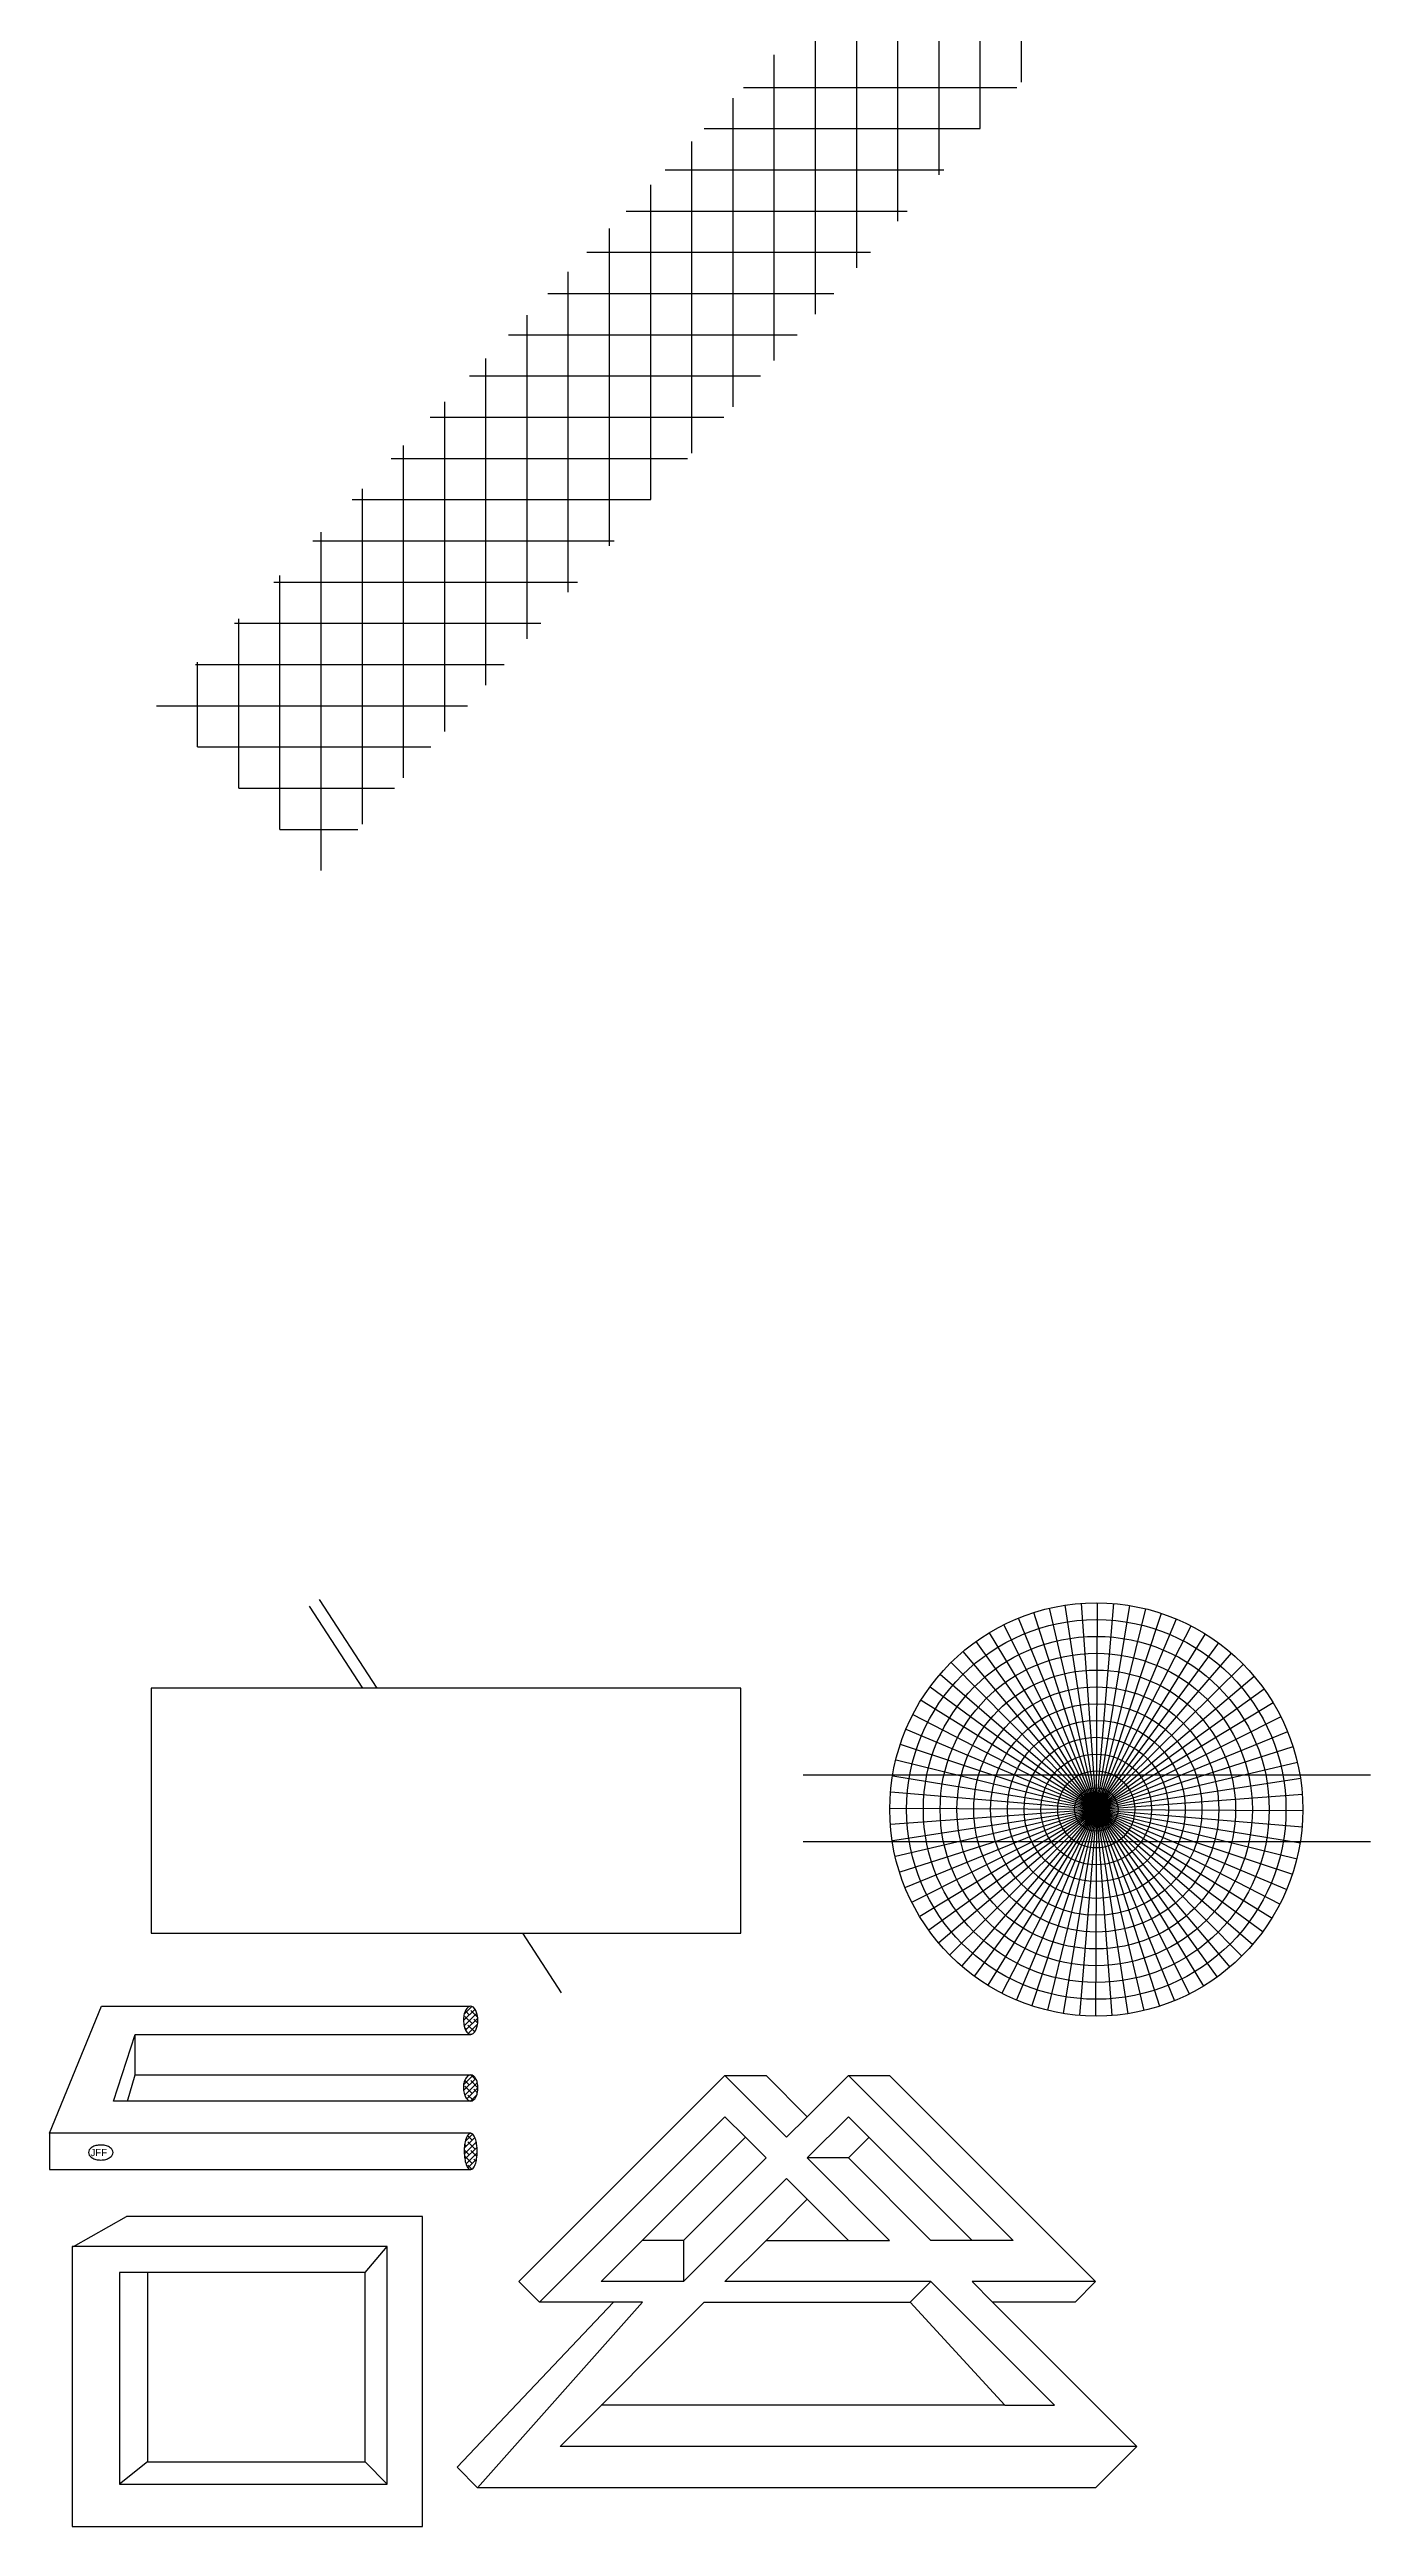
# Model space of a CAD drawing. Extents: x 4 to 153, y 7 to 157.
# Drawn here: x 4.3 to 44.4, y 7 to 82.1 of the extents above; entities that cross this region are included whole.
import ezdxf

# ---------------------------------------------------------------- set-up
doc = ezdxf.new("R2010")
doc.units = 0
doc.layers.get('0').update_dxf_attribs({"linetype": 'CONTINUOUS'})

# ---------------------------------------------------------------- blocks, each defined once
blk = doc.blocks.new('*X')
at = {"color": 0}
for p, q in [((31.25, 63.906), (31.25, 72.632)), ((30, 62.5), (30, 71.316)), ((28.75, 61.094), (28.75, 70)), ((27.5, 59.688), (27.5, 68.684)), ((26.25, 58.281), (26.25, 67.368)), ((25, 56.875), (25, 66.053)), ((23.75, 55.469), (23.75, 64.737)), ((22.5, 54.062), (22.5, 63.421)), ((22.812, 63.75), (31.111, 63.75)), ((21.625, 62.5), (30, 62.5)), ((21.25, 52.656), (21.25, 62.105)), ((20.437, 61.25), (28.889, 61.25)), ((20, 51.25), (20, 60.789)), ((18.75, 49.844), (18.75, 59.474)), ((19.25, 60), (27.778, 60)), ((18.062, 58.75), (26.667, 58.75)), ((17.5, 48.438), (17.5, 58.158)), ((16.875, 57.5), (25.556, 57.5)), ((16.25, 47.031), (16.25, 56.842)), ((15.687, 56.25), (24.444, 56.25)), ((14.5, 55), (23.333, 55)), ((15, 45.625), (15, 55.526)), ((13.75, 44.219), (13.75, 54.211)), ((13.312, 53.75), (22.222, 53.75)), ((12.5, 42.813), (12.5, 52.895)), ((12.125, 52.5), (21.111, 52.5)), ((10.937, 51.25), (20, 51.25)), ((11.25, 41.406), (11.25, 51.579)), ((9.75, 50), (18.889, 50)), ((10, 40), (10, 50.263)), ((8.75, 41.25), (8.75, 48.947)), ((8.562, 48.75), (17.778, 48.75)), ((7.375, 47.5), (16.667, 47.5)), ((7.5, 42.5), (7.5, 47.632)), ((6.187, 46.25), (15.556, 46.25)), ((6.25, 43.75), (6.25, 46.316)), ((5, 45), (14.444, 45)), ((6.25, 43.75), (13.333, 43.75)), ((7.5, 42.5), (12.222, 42.5)), ((8.75, 41.25), (11.111, 41.25)), ((14.322, 5.13), (14.67, 5.478)), ((14.339, 4.97), (14.725, 5.356)), ((14.341, 5.326), (14.577, 5.561)), ((14.584, 5.038), (14.363, 5.259)), ((14.496, 5.303), (14.376, 5.423)), ((14.75, 5.226), (14.54, 5.436)), ((14.657, 5.496), (14.609, 5.544)), ((14.407, 4.861), (14.353, 4.915)), ((14.384, 4.838), (14.752, 5.206)), ((14.659, 4.786), (14.451, 4.994)), ((14.462, 4.74), (14.746, 5.024)), ((14.556, 4.713), (14.54, 4.729)), ((14.75, 5.049), (14.628, 5.171)), ((14.719, 4.903), (14.717, 4.906)), ((14.322, 3.186), (14.605, 3.468)), ((14.323, 3.01), (14.69, 3.376)), ((14.356, 2.866), (14.74, 3.249)), ((14.496, 3.182), (14.358, 3.319)), ((14.584, 2.917), (14.363, 3.138)), ((14.422, 2.754), (14.758, 3.09)), ((14.758, 3.097), (14.54, 3.315)), ((14.672, 3.359), (14.544, 3.487)), ((14.741, 2.936), (14.628, 3.049)), ((14.61, 2.714), (14.451, 2.873)), ((14.536, 2.692), (14.726, 2.882)), ((14.343, 1.261), (14.664, 1.583)), ((14.374, 1.47), (14.593, 1.688)), ((14.584, 1.503), (14.445, 1.642)), ((14.648, 1.615), (14.628, 1.635)), ((14.496, 1.061), (14.341, 1.215)), ((14.344, 1.086), (14.707, 1.448)), ((14.407, 1.326), (14.355, 1.378)), ((14.361, 0.925), (14.729, 1.294)), ((14.584, 0.795), (14.363, 1.016)), ((14.396, 0.784), (14.734, 1.122)), ((14.672, 1.237), (14.451, 1.458)), ((14.575, 0.628), (14.451, 0.751)), ((14.455, 0.667), (14.716, 0.928)), ((14.726, 1.007), (14.54, 1.193)), ((14.702, 0.855), (14.628, 0.928)), ((14.721, 1.366), (14.717, 1.37))]:
    blk.add_line(p, q, dxfattribs=at)

msp = doc.modelspace()

# ---------------------------------------------------------------- linework, layer by layer
at = {"color": 0}
for p, q in [((12.159, 34.945), (13.779, 32.464)), ((12.465, 35.145), (14.216, 32.464)), ((36.054, 28.783), (33.686, 34.584)), ((36.054, 28.783), (34.149, 34.751)), ((36.054, 28.783), (34.623, 34.883)), ((36.054, 28.783), (35.106, 34.976)), ((36.054, 28.783), (35.595, 35.031)), ((36.054, 28.783), (36.086, 35.048)), ((36.054, 28.783), (36.578, 35.026)), ((36.054, 28.783), (37.066, 34.966)), ((36.054, 28.783), (37.548, 34.868)), ((36.054, 28.783), (38.02, 34.732)), ((36.054, 28.783), (38.481, 34.559)), ((36.054, 28.783), (32.398, 33.871)), ((36.054, 28.783), (32.808, 34.142)), ((36.054, 28.783), (33.239, 34.38)), ((36.054, 28.783), (38.927, 34.351)), ((36.054, 28.783), (39.355, 34.108)), ((36.054, 28.783), (39.762, 33.833)), ((36.054, 28.783), (31.647, 33.236)), ((36.054, 28.783), (32.01, 33.568)), ((36.054, 28.783), (40.147, 33.526)), ((36.054, 28.783), (40.507, 33.191)), ((36.054, 28.783), (31.005, 32.492)), ((36.054, 28.783), (31.311, 32.876)), ((36.054, 28.783), (40.839, 32.828)), ((36.054, 28.783), (41.141, 32.44)), ((36.054, 28.783), (30.487, 31.656)), ((36.054, 28.783), (30.729, 32.084)), ((36.054, 28.783), (41.412, 32.029)), ((36.054, 28.783), (41.651, 31.599)), ((36.054, 28.783), (30.278, 31.21)), ((36.054, 28.783), (41.854, 31.151)), ((36.054, 28.783), (29.97, 30.277)), ((36.054, 28.783), (30.106, 30.75)), ((36.054, 28.783), (42.022, 30.689)), ((36.054, 28.783), (42.153, 30.215)), ((27.155, 29.83), (44.365, 29.83)), ((36.054, 28.783), (29.811, 29.307)), ((36.054, 28.783), (29.871, 29.795)), ((36.054, 28.783), (42.247, 29.732)), ((36.054, 28.783), (29.789, 28.815)), ((36.054, 28.783), (29.806, 28.324)), ((36.054, 28.783), (29.861, 27.835)), ((36.054, 28.783), (29.955, 27.352)), ((36.054, 28.783), (30.086, 26.878)), ((36.054, 28.783), (30.254, 26.416)), ((36.054, 28.783), (30.458, 25.968)), ((36.054, 28.783), (30.696, 25.537)), ((36.054, 28.783), (30.967, 25.127)), ((36.054, 28.783), (31.27, 24.739)), ((36.054, 28.783), (31.602, 24.376)), ((36.054, 28.783), (31.961, 24.04)), ((36.054, 28.783), (32.346, 23.734)), ((36.054, 28.783), (32.753, 23.459)), ((36.054, 28.783), (33.181, 23.216)), ((36.054, 28.783), (33.627, 23.008)), ((36.054, 28.783), (34.088, 22.835)), ((36.054, 28.783), (34.56, 22.699)), ((36.054, 28.783), (35.042, 22.601)), ((36.054, 28.783), (35.531, 22.54)), ((36.054, 28.783), (36.022, 22.519)), ((36.054, 28.783), (42.302, 29.243)), ((36.054, 28.783), (41.379, 25.483)), ((36.054, 28.783), (41.621, 25.911)), ((36.054, 28.783), (41.83, 26.356)), ((36.054, 28.783), (42.002, 26.817)), ((36.054, 28.783), (42.138, 27.29)), ((36.054, 28.783), (42.237, 27.772)), ((36.054, 28.783), (42.297, 28.26)), ((36.054, 28.783), (42.319, 28.751)), ((36.054, 28.783), (36.514, 22.535)), ((36.054, 28.783), (37.002, 22.591)), ((36.054, 28.783), (37.485, 22.684)), ((36.054, 28.783), (37.96, 22.815)), ((36.054, 28.783), (38.422, 22.983)), ((36.054, 28.783), (38.87, 23.187)), ((36.054, 28.783), (39.3, 23.425)), ((36.054, 28.783), (39.711, 23.696)), ((36.054, 28.783), (40.098, 23.999)), ((36.054, 28.783), (40.461, 24.331)), ((36.054, 28.783), (40.797, 24.69)), ((36.054, 28.783), (41.104, 25.075)), ((27.155, 27.816), (44.365, 27.816)), ((18.634, 25.028), (19.812, 23.224)), ((18.525, 14.467), (24.775, 20.717)), ((24.775, 20.717), (26.025, 20.717)), ((26.65, 18.842), (24.775, 20.717)), ((26.025, 20.717), (27.275, 19.467)), ((27.275, 19.467), (28.525, 20.717)), ((28.525, 20.717), (29.775, 20.717)), ((28.525, 20.717), (33.525, 15.717)), ((29.775, 20.717), (36.025, 14.467)), ((19.15, 13.842), (24.775, 19.467)), ((21.025, 14.467), (25.4, 18.842)), ((24.775, 19.467), (25.4, 18.842)), ((25.4, 18.842), (26.025, 18.217)), ((27.275, 19.467), (26.65, 18.842)), ((27.275, 18.217), (28.525, 19.467)), ((28.525, 19.467), (32.275, 15.717)), ((28.525, 18.217), (29.15, 18.842)), ((26.025, 18.217), (23.525, 15.717)), ((29.775, 15.717), (27.275, 18.217)), ((28.525, 18.217), (27.275, 18.217)), ((31.025, 15.717), (28.525, 18.217)), ((26.65, 17.592), (23.525, 14.467)), ((27.275, 16.967), (26.65, 17.592)), ((27.275, 16.967), (26.025, 15.717)), ((28.525, 15.717), (27.275, 16.967)), ((5.018, 15.533), (6.622, 16.439)), ((23.525, 15.717), (22.275, 15.717)), ((23.525, 15.717), (23.525, 14.467)), ((24.775, 14.467), (26.025, 15.717)), ((26.025, 15.717), (28.525, 15.717)), ((28.525, 15.717), (29.775, 15.717)), ((32.275, 15.717), (31.025, 15.717)), ((33.525, 15.717), (32.275, 15.717)), ((19.15, 13.842), (18.525, 14.467)), ((23.525, 14.467), (21.025, 14.467)), ((31.025, 14.467), (24.775, 14.467)), ((31.025, 14.467), (30.4, 13.842)), ((34.775, 10.717), (31.025, 14.467)), ((36.025, 14.467), (32.275, 14.467)), ((32.275, 14.467), (32.9, 13.842)), ((36.025, 14.467), (35.4, 13.842)), ((16.65, 8.842), (21.4, 13.842)), ((17.275, 8.217), (22.275, 13.842)), ((21.4, 13.842), (19.15, 13.842)), ((19.775, 9.467), (24.15, 13.842)), ((21.4, 13.842), (19.775, 13.842)), ((22.275, 13.842), (21.4, 13.842)), ((24.15, 13.842), (30.4, 13.842)), ((30.4, 13.842), (33.275, 10.717)), ((35.4, 13.842), (32.9, 13.842)), ((32.9, 13.842), (37.275, 9.467)), ((33.275, 10.717), (21.025, 10.717)), ((33.275, 10.717), (34.775, 10.717)), ((37.275, 9.467), (19.775, 9.467)), ((37.275, 9.467), (36.025, 8.217)), ((17.275, 8.217), (16.65, 8.842)), ((36.025, 8.217), (17.275, 8.217))]:
    msp.add_line(p, q, dxfattribs=at)
msp.add_lwpolyline([(7.37, 32.464), (7.37, 25.028), (25.259, 25.028), (25.259, 32.464)], close=True, dxfattribs=at)
for points in [[(17.065, 18.963), (10.227, 18.963), (4.286, 18.963), (5.867, 22.818), (10.227, 22.818), (17.039, 22.818)], [(17.065, 19.942), (10.609, 19.942), (6.224, 19.942), (6.886, 21.961)], [(6.657, 19.942), (6.886, 20.737), (6.886, 21.961), (9.64, 21.961), (17.065, 21.961)], [(6.886, 20.737), (11.476, 20.737), (17.065, 20.737)], [(4.286, 18.963), (4.286, 17.861), (10.227, 17.861), (17.065, 17.861)], [(7.258, 14.741), (7.258, 9.002), (13.86, 9.002), (13.86, 14.74), (6.409, 14.74), (6.409, 8.328), (14.534, 8.328), (14.534, 15.533), (4.971, 15.533), (4.971, 7.042), (15.601, 7.042), (15.601, 16.439), (6.621, 16.439)], [(13.86, 14.74), (14.534, 15.533)], [(7.258, 9.002), (6.409, 8.328)], [(13.86, 9.002), (14.534, 8.328)]]:
    msp.add_lwpolyline(points, dxfattribs=at)
for points in [[(17.065, 22.818, 0.173524), (16.992, 22.791, 0.104415), (16.912, 22.692, 0.065421), (16.861, 22.546, 0.064185), (16.849, 22.389, 0.051566), (16.867, 22.216, 0.065421), (16.912, 22.086, 0.104415), (16.992, 21.987, 0.173524), (17.065, 21.961, 0.173524), (17.138, 21.987, 0.104415), (17.218, 22.086, 0.065421), (17.263, 22.216, 0.051566), (17.281, 22.389, 0.051566), (17.263, 22.562, 0.065421), (17.218, 22.692, 0.104415), (17.138, 22.791, 0.173524)], [(17.065, 20.737, 0.162377), (16.989, 20.711, 0.106058), (16.91, 20.62, 0.069998), (16.858, 20.485, 0.069581), (16.845, 20.339, 0.056239), (16.864, 20.179, 0.069998), (16.91, 20.058, 0.106058), (16.989, 19.967, 0.162377), (17.065, 19.942, 0.162377), (17.141, 19.967, 0.106058), (17.22, 20.058, 0.069998), (17.266, 20.179, 0.056239), (17.284, 20.339, 0.056239), (17.266, 20.499, 0.069998), (17.22, 20.62, 0.106058), (17.141, 20.711, 0.162377)], [(17.065, 18.963), (17.004, 18.935, 0.092188), (16.926, 18.802, 0.048883), (16.88, 18.615, 0.046433), (16.869, 18.412, 0.03657), (16.885, 18.186, 0.048883), (16.926, 18.022, 0.092188), (17.004, 17.889), (17.065, 17.861), (17.126, 17.889, 0.092188), (17.203, 18.022, 0.048883), (17.244, 18.186, 0.03657), (17.261, 18.412, 0.03657), (17.244, 18.637, 0.048883), (17.203, 18.802, 0.092188), (17.126, 18.935)], [(6.214, 18.381, 0.150411), (6.19, 18.461, 0.107033), (6.105, 18.542, 0.075131), (5.977, 18.595, 0.076013), (5.841, 18.608, 0.061869), (5.692, 18.59, 0.075131), (5.577, 18.542, 0.107033), (5.493, 18.461, 0.150411), (5.468, 18.381, 0.150411), (5.493, 18.3, 0.107033), (5.577, 18.22, 0.075131), (5.692, 18.172, 0.061869), (5.841, 18.153, 0.061869), (5.991, 18.172, 0.075131), (6.105, 18.22, 0.107033), (6.19, 18.3, 0.150411)]]:
    msp.add_lwpolyline(points, format="xyb", close=True, dxfattribs=at)
for radius in [6.266, 5.756, 5.247, 4.737, 4.227, 3.717, 3.207, 2.698, 2.188, 1.678, 1.168, 0.659, 0.149]:
    msp.add_circle((36.045, 28.783), radius, dxfattribs=at)

# ---------------------------------------------------------------- block references
msp.add_blockref('*X', (2.527, 17.25), dxfattribs=at)

# ---------------------------------------------------------------- texts
msp.add_text('JFF', height=0.2163, dxfattribs=at).set_placement((5.532, 18.272))

doc.saveas('drawing.dxf')
